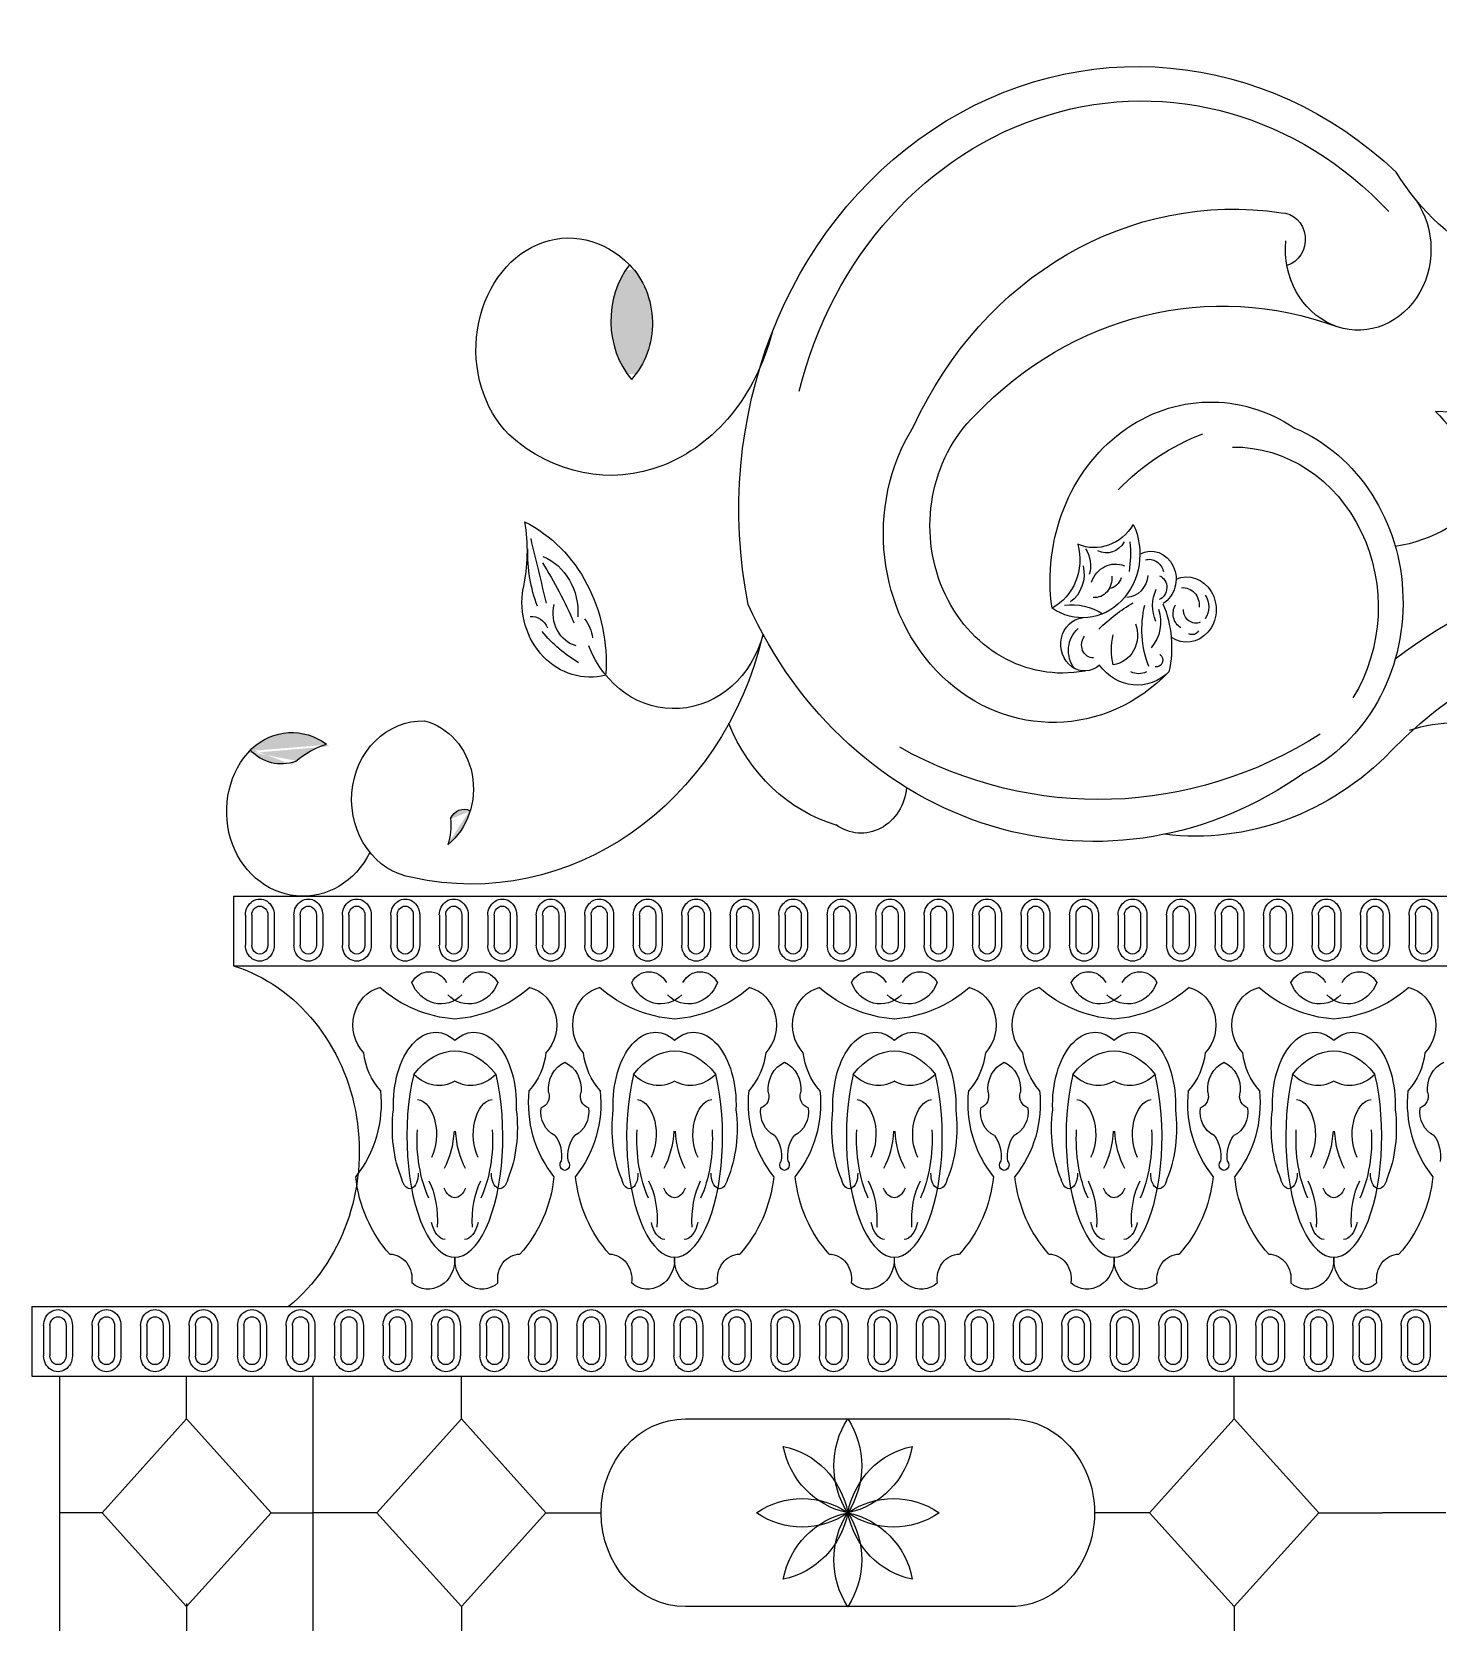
# Model space of a CAD drawing. Extents: x 12262 to 40734, y 30451 to 49613.
# Drawn here: x 30124 to 30696, y 33741 to 34388 of the extents above; entities that cross this region are included whole.
import ezdxf

# ---------------------------------------------------------------- set-up
doc = ezdxf.new("R2010")
doc.units = 0
doc.header["$LTSCALE"] = 0.85
doc.header["$MEASUREMENT"] = 0
doc.layers.get('0').update_dxf_attribs({"linetype": 'CONTINUOUS'})

# ---------------------------------------------------------------- blocks, each defined once
blk = doc.blocks.new('A$C0DFF4785')
h = blk.add_hatch(color=256)
edge = h.paths.add_edge_path()
edge.add_ellipse((215.38, 2431.29), major_axis=(0, 30.78), ratio=0.833706, start_angle=221.96392, end_angle=320.55361, ccw=False)
edge.add_ellipse((251.91, 2432.26), major_axis=(0, 33.3), ratio=0.833706, start_angle=46.77769, end_angle=135.73983, ccw=False)
h = blk.add_hatch(color=256)
edge = h.paths.add_edge_path()
edge.add_ellipse((98.89, 2232.56), major_axis=(0, 34.51), ratio=0.9, start_angle=402.14001, end_angle=403.65902, ccw=False)
edge.add_ellipse((94.33, 2236.5), major_axis=(0, 28.22), ratio=0.9, start_angle=326.1308, end_angle=399.8882, ccw=False)
edge.add_ellipse((117.58, 2222.19), major_axis=(0, 39.06), ratio=0.9, start_angle=14.9902, end_angle=38.11129)
edge.add_ellipse((90.13, 2272.39), major_axis=(0, 20.48), ratio=0.9, start_angle=136.52495, end_angle=198.17425, ccw=False)
h = blk.add_hatch(color=256)
edge = h.paths.add_edge_path()
edge.add_ellipse((142.78, 2241.82), major_axis=(0, 28.28), ratio=0.9, start_angle=216.28317, end_angle=251.6216, ccw=False)
edge.add_ellipse((136.85, 2227.07), major_axis=(0, 24.67), ratio=0.9, start_angle=250.96312, end_angle=276.22725)
edge.add_ellipse((164.42, 2226.64), major_axis=(0, 6.85), ratio=0.9, start_angle=336.00618, end_angle=423.07455, ccw=False)
for p, q in [((70.66, 2198.15), (1098.98, 2198.15)), ((70.66, 2198.15), (70.66, 2169.81)), ((75.46, 2190.41), (75.46, 2178.18)), ((78.06, 2190.41), (78.06, 2178.18)), ((84.6, 2190.41), (84.6, 2178.18)), ((87.2, 2190.41), (87.2, 2178.18)), ((95.19, 2190.41), (95.19, 2178.18)), ((97.78, 2190.41), (97.78, 2178.18)), ((104.33, 2190.41), (104.33, 2178.18)), ((106.92, 2190.41), (106.92, 2178.18)), ((114.91, 2190.41), (114.91, 2178.18)), ((117.51, 2190.41), (117.51, 2178.18)), ((124.05, 2190.41), (124.05, 2178.18)), ((126.65, 2190.41), (126.65, 2178.18)), ((134.64, 2190.41), (134.64, 2178.18)), ((137.23, 2190.41), (137.23, 2178.18)), ((143.78, 2190.41), (143.78, 2178.18)), ((146.37, 2190.41), (146.37, 2178.18)), ((154.37, 2190.41), (154.37, 2178.18)), ((156.96, 2190.41), (156.96, 2178.18)), ((163.51, 2190.41), (163.51, 2178.18)), ((166.1, 2190.41), (166.1, 2178.18)), ((174.09, 2190.41), (174.09, 2178.18)), ((176.69, 2190.41), (176.69, 2178.18)), ((183.23, 2190.41), (183.23, 2178.18)), ((185.83, 2190.41), (185.83, 2178.18)), ((193.82, 2190.41), (193.82, 2178.18)), ((196.41, 2190.41), (196.41, 2178.18)), ((202.96, 2190.41), (202.96, 2178.18)), ((205.55, 2190.41), (205.55, 2178.18)), ((213.54, 2190.41), (213.54, 2178.18)), ((216.14, 2190.41), (216.14, 2178.18)), ((222.68, 2190.41), (222.68, 2178.18)), ((225.28, 2190.41), (225.28, 2178.18)), ((233.27, 2190.41), (233.27, 2178.18)), ((235.86, 2190.41), (235.86, 2178.18)), ((242.41, 2190.41), (242.41, 2178.18)), ((245, 2190.41), (245, 2178.18)), ((252.99, 2190.41), (252.99, 2178.18)), ((255.59, 2190.41), (255.59, 2178.18)), ((262.13, 2190.41), (262.13, 2178.18)), ((264.73, 2190.41), (264.73, 2178.18)), ((272.72, 2190.41), (272.72, 2178.18)), ((275.31, 2190.41), (275.31, 2178.18)), ((281.86, 2190.41), (281.86, 2178.18)), ((284.45, 2190.41), (284.45, 2178.18)), ((292.44, 2190.41), (292.44, 2178.18)), ((295.04, 2190.41), (295.04, 2178.18)), ((301.58, 2190.41), (301.58, 2178.18)), ((304.18, 2190.41), (304.18, 2178.18)), ((312.17, 2190.41), (312.17, 2178.18)), ((314.77, 2190.41), (314.77, 2178.18)), ((321.31, 2190.41), (321.31, 2178.18)), ((323.9, 2190.41), (323.9, 2178.18)), ((331.9, 2190.41), (331.9, 2178.18)), ((334.49, 2190.41), (334.49, 2178.18)), ((341.04, 2190.41), (341.04, 2178.18)), ((343.63, 2190.41), (343.63, 2178.18)), ((351.62, 2190.41), (351.62, 2178.18)), ((354.22, 2190.41), (354.22, 2178.18)), ((360.76, 2190.41), (360.76, 2178.18)), ((363.36, 2190.41), (363.36, 2178.18)), ((371.35, 2190.41), (371.35, 2178.18)), ((373.94, 2190.41), (373.94, 2178.18)), ((380.49, 2190.41), (380.49, 2178.18)), ((383.08, 2190.41), (383.08, 2178.18)), ((391.07, 2190.41), (391.07, 2178.18)), ((393.67, 2190.41), (393.67, 2178.18)), ((400.21, 2190.41), (400.21, 2178.18)), ((402.81, 2190.41), (402.81, 2178.18)), ((410.8, 2190.41), (410.8, 2178.18)), ((413.39, 2190.41), (413.39, 2178.18)), ((419.94, 2190.41), (419.94, 2178.18)), ((422.53, 2190.41), (422.53, 2178.18)), ((430.52, 2190.41), (430.52, 2178.18)), ((433.12, 2190.41), (433.12, 2178.18)), ((439.66, 2190.41), (439.66, 2178.18)), ((442.26, 2190.41), (442.26, 2178.18)), ((450.25, 2190.41), (450.25, 2178.18)), ((452.84, 2190.41), (452.84, 2178.18)), ((459.39, 2190.41), (459.39, 2178.18)), ((461.98, 2190.41), (461.98, 2178.18)), ((469.98, 2190.41), (469.98, 2178.18)), ((472.57, 2190.41), (472.57, 2178.18)), ((479.12, 2190.41), (479.12, 2178.18)), ((481.71, 2190.41), (481.71, 2178.18)), ((489.7, 2190.41), (489.7, 2178.18)), ((492.3, 2190.41), (492.3, 2178.18)), ((498.84, 2190.41), (498.84, 2178.18)), ((501.44, 2190.41), (501.44, 2178.18)), ((509.43, 2190.41), (509.43, 2178.18)), ((512.02, 2190.41), (512.02, 2178.18)), ((518.57, 2190.41), (518.57, 2178.18)), ((521.16, 2190.41), (521.16, 2178.18)), ((529.15, 2190.41), (529.15, 2178.18)), ((531.75, 2190.41), (531.75, 2178.18)), ((538.29, 2190.41), (538.29, 2178.18)), ((540.89, 2190.41), (540.89, 2178.18)), ((548.88, 2190.41), (548.88, 2178.18)), ((551.47, 2190.41), (551.47, 2178.18)), ((558.02, 2190.41), (558.02, 2178.18)), ((560.61, 2190.41), (560.61, 2178.18)), ((70.66, 2169.81), (1098.98, 2169.81)), ((-11.44, 2031.09), (1098.98, 2031.09)), ((-11.44, 2031.09), (-11.44, 2002.75)), ((-6.63, 2023.35), (-6.63, 2011.11)), ((-4.04, 2023.35), (-4.04, 2011.11)), ((2.51, 2023.35), (2.51, 2011.11)), ((5.1, 2023.35), (5.1, 2011.11)), ((13.09, 2023.35), (13.09, 2011.11)), ((15.69, 2023.35), (15.69, 2011.11)), ((22.23, 2023.35), (22.23, 2011.11)), ((24.83, 2023.35), (24.83, 2011.11)), ((32.82, 2023.35), (32.82, 2011.11)), ((35.41, 2023.35), (35.41, 2011.11)), ((41.96, 2023.35), (41.96, 2011.11)), ((44.55, 2023.35), (44.55, 2011.11)), ((52.54, 2023.35), (52.54, 2011.11)), ((55.14, 2023.35), (55.14, 2011.11)), ((61.68, 2023.35), (61.68, 2011.11)), ((64.28, 2023.35), (64.28, 2011.11)), ((72.27, 2023.35), (72.27, 2011.11)), ((74.86, 2023.35), (74.86, 2011.11)), ((81.41, 2023.35), (81.41, 2011.11)), ((84, 2023.35), (84, 2011.11)), ((92, 2023.35), (92, 2011.11)), ((94.59, 2023.35), (94.59, 2011.11)), ((101.14, 2023.35), (101.14, 2011.11)), ((103.73, 2023.35), (103.73, 2011.11)), ((111.72, 2023.35), (111.72, 2011.11)), ((114.32, 2023.35), (114.32, 2011.11)), ((120.86, 2023.35), (120.86, 2011.11)), ((123.46, 2023.35), (123.46, 2011.11)), ((131.45, 2023.35), (131.45, 2011.11)), ((134.04, 2023.35), (134.04, 2011.11)), ((140.59, 2023.35), (140.59, 2011.11)), ((143.18, 2023.35), (143.18, 2011.11)), ((151.17, 2023.35), (151.17, 2011.11)), ((153.77, 2023.35), (153.77, 2011.11)), ((160.31, 2023.35), (160.31, 2011.11)), ((162.91, 2023.35), (162.91, 2011.11)), ((170.9, 2023.35), (170.9, 2011.11)), ((173.49, 2023.35), (173.49, 2011.11)), ((180.04, 2023.35), (180.04, 2011.11)), ((182.63, 2023.35), (182.63, 2011.11)), ((190.62, 2023.35), (190.62, 2011.11)), ((193.22, 2023.35), (193.22, 2011.11)), ((199.76, 2023.35), (199.76, 2011.11)), ((202.36, 2023.35), (202.36, 2011.11)), ((210.35, 2023.35), (210.35, 2011.11)), ((212.94, 2023.35), (212.94, 2011.11)), ((219.49, 2023.35), (219.49, 2011.11)), ((222.08, 2023.35), (222.08, 2011.11)), ((230.07, 2023.35), (230.07, 2011.11)), ((232.67, 2023.35), (232.67, 2011.11)), ((239.21, 2023.35), (239.21, 2011.11)), ((241.81, 2023.35), (241.81, 2011.11)), ((249.8, 2023.35), (249.8, 2011.11)), ((252.4, 2023.35), (252.4, 2011.11)), ((258.94, 2023.35), (258.94, 2011.11)), ((261.53, 2023.35), (261.53, 2011.11)), ((269.53, 2023.35), (269.53, 2011.11)), ((272.12, 2023.35), (272.12, 2011.11)), ((278.67, 2023.35), (278.67, 2011.11)), ((281.26, 2023.35), (281.26, 2011.11)), ((289.25, 2023.35), (289.25, 2011.11)), ((291.85, 2023.35), (291.85, 2011.11)), ((298.39, 2023.35), (298.39, 2011.11)), ((300.99, 2023.35), (300.99, 2011.11)), ((308.98, 2023.35), (308.98, 2011.11)), ((311.57, 2023.35), (311.57, 2011.11)), ((318.12, 2023.35), (318.12, 2011.11)), ((320.71, 2023.35), (320.71, 2011.11)), ((328.7, 2023.35), (328.7, 2011.11)), ((331.3, 2023.35), (331.3, 2011.11)), ((337.84, 2023.35), (337.84, 2011.11)), ((340.44, 2023.35), (340.44, 2011.11)), ((348.43, 2023.35), (348.43, 2011.11)), ((351.02, 2023.35), (351.02, 2011.11)), ((357.57, 2023.35), (357.57, 2011.11)), ((360.16, 2023.35), (360.16, 2011.11)), ((368.15, 2023.35), (368.15, 2011.11)), ((370.75, 2023.35), (370.75, 2011.11)), ((377.29, 2023.35), (377.29, 2011.11)), ((379.89, 2023.35), (379.89, 2011.11)), ((387.88, 2023.35), (387.88, 2011.11)), ((390.47, 2023.35), (390.47, 2011.11)), ((397.02, 2023.35), (397.02, 2011.11)), ((399.61, 2023.35), (399.61, 2011.11)), ((407.61, 2023.35), (407.61, 2011.11)), ((410.2, 2023.35), (410.2, 2011.11)), ((416.75, 2023.35), (416.75, 2011.11)), ((419.34, 2023.35), (419.34, 2011.11)), ((427.33, 2023.35), (427.33, 2011.11)), ((429.93, 2023.35), (429.93, 2011.11)), ((436.47, 2023.35), (436.47, 2011.11)), ((439.07, 2023.35), (439.07, 2011.11)), ((447.06, 2023.35), (447.06, 2011.11)), ((449.65, 2023.35), (449.65, 2011.11)), ((456.2, 2023.35), (456.2, 2011.11)), ((458.79, 2023.35), (458.79, 2011.11)), ((466.78, 2023.35), (466.78, 2011.11)), ((469.38, 2023.35), (469.38, 2011.11)), ((475.92, 2023.35), (475.92, 2011.11)), ((478.52, 2023.35), (478.52, 2011.11)), ((486.51, 2023.35), (486.51, 2011.11)), ((489.1, 2023.35), (489.1, 2011.11)), ((495.65, 2023.35), (495.65, 2011.11)), ((498.24, 2023.35), (498.24, 2011.11)), ((506.23, 2023.35), (506.23, 2011.11)), ((508.83, 2023.35), (508.83, 2011.11)), ((515.37, 2023.35), (515.37, 2011.11)), ((517.97, 2023.35), (517.97, 2011.11)), ((525.96, 2023.35), (525.96, 2011.11)), ((528.55, 2023.35), (528.55, 2011.11)), ((535.1, 2023.35), (535.1, 2011.11)), ((537.69, 2023.35), (537.69, 2011.11)), ((545.69, 2023.35), (545.69, 2011.11)), ((548.28, 2023.35), (548.28, 2011.11)), ((554.82, 2023.35), (554.82, 2011.11)), ((557.42, 2023.35), (557.42, 2011.11)), ((-11.44, 2002.75), (1098.98, 2002.75)), ((0, 0), (0, 2002.75)), ((51.55, 1985.4), (51.55, 2002.75)), ((103.09, 0), (103.09, 2002.75)), ((163.37, 1985.4), (163.37, 2002.75)), ((477.73, 1985.4), (477.73, 2002.75)), ((51.55, 1985.4), (17.15, 1947.19)), ((85.94, 1947.19), (51.55, 1985.4)), ((128.97, 1947.19), (163.37, 1985.4)), ((163.37, 1985.4), (197.76, 1947.19)), ((254.54, 1985.4), (320.55, 1985.4)), ((320.55, 1985.4), (386.55, 1985.4)), ((477.73, 1985.4), (443.34, 1947.19)), ((512.12, 1947.19), (477.73, 1985.4)), ((17.15, 1947.19), (0, 1947.19)), ((17.15, 1947.19), (51.55, 1908.98)), ((51.55, 1908.98), (85.94, 1947.19)), ((85.94, 1947.19), (103.09, 1947.19)), ((128.97, 1947.19), (103.09, 1947.19)), ((163.37, 1908.98), (128.97, 1947.19)), ((197.76, 1947.19), (163.37, 1908.98)), ((197.76, 1947.19), (220.15, 1947.19)), ((443.34, 1947.19), (420.95, 1947.19)), ((443.34, 1947.19), (477.73, 1908.98)), ((477.73, 1908.98), (512.12, 1947.19)), ((512.12, 1947.19), (538, 1947.19)), ((563.89, 1947.19), (538, 1947.19)), ((51.55, 1910.2), (51.55, 1894.08)), ((163.37, 1908.98), (163.37, 1888.2)), ((320.55, 1908.98), (254.54, 1908.98)), ((386.55, 1908.98), (320.55, 1908.98)), ((477.73, 1908.98), (477.73, 1888.2))]:
    blk.add_line(p, q)
at = {"extrusion": (0, 0, -1)}
for centre, major_axis, ratio, start_param, end_param in [((438.47, 2355.48), (0, 180.26), 0.9, 4.496253, 6.988633), ((440.26, 2360.93), (0, 160.78), 0.9, -1.302144, 0.767139), ((618.68, 2549.44), (0, 100.83), 0.9, 1.857176, 4.114873), ((477.33, 2315.42), (0, 162.26), 0.9, -1.098468, 0.134228), ((528.2, 2461.35), (0, 32.91), 0.9, 0.911133, 4.818062), ((496.87, 2465.36), (0, 10.86), 0.9, 0, 2.904242), ((207.08, 2420.61), (0, 45.36), 0.833706, 3.839113, 6.991385), ((575.54, 2672.04), (0, 277.24), 0.9, 2.432156, 3.205241), ((215.38, 2431.29), (0, 30.78), 0.833706, 0.688469, 2.409184), ((473.06, 2275.01), (0, 163.24), 0.9, -0.75617, 0.321269), ((224.04, 2451.86), (0, 82.5), 0.833706, 1.869981, 3.784735), ((468.28, 2326.52), (0, 72.69), 0.9, 4.558146, 6.830096), ((464.39, 2283.15), (0, 154.27), 0.9, 0.756312, 1.292735), ((404.13, 2345.59), (0, 76.78), 0.9, 2.392082, 5.317005), ((407.9, 2348.81), (0, 59.92), 0.9, 2.973191, 5.560907), ((478.04, 2317.55), (0, 76.01), 0.9, 0.362493, 2.719862), ((495.62, 2285.67), (0, 106.19), 0.9, -0.749042, -0.326093), ((477.71, 2315.72), (0, 65.17), 0.9, -0.010436, 2.172293), ((533.49, 2415.29), (0, 75.72), 0.9, 2.327785, 2.997168), ((680.87, 2068.46), (0, 273.07), 0.9, -0.594091, 0.647849), ((131.31, 2338.66), (0, 65.25), 0.9, 1.388108, 1.806838), ((165.6, 2293.25), (0, 62.92), 0.9, 0.427319, 1.653068), ((416.02, 2337.34), (0, 25.94), 0.9, 1.087917, 3.701026), ((420.86, 2361.07), (0, 21.12), 0.9, 2.157029, 3.504532), ((3220.76, 3231.96), (0, 3480.93), 0.9, 4.446508, 4.454329), ((238.65, 2337.26), (0, 53.63), 0.9, 4.307084, 4.753876), ((395.4, 2335.06), (0, 21.72), 0.9, 1.278049, 2.706864), ((409.41, 2332.62), (0, 11.05), 0.9, 0.899986, 1.906139), ((425.86, 2346.93), (0, 9.14), 0.9, 2.108776, 3.589326), ((401.17, 2337.28), (0, 38.2), 0.9, 1.440546, 1.755124), ((443.87, 2327.13), (0, 11.38), 0.9, -0.456085, 2.64062), ((66.88, 2233.33), (0, 175.43), 0.9, 0.960911, 1.122243), ((189.02, 2313.69), (0, 24.16), 0.9, 0.349092, 1.648559), ((404.45, 2329.26), (0, 13.6), 0.9, 1.326975, 2.568454), ((429.42, 2321.62), (0, 11.65), 0.9, -1.193527, 0.355518), ((443.22, 2328.63), (0, 6.56), 0.9, -0.267088, 1.317703), ((420.87, 2327.53), (0, 7.94), 0.9, 1.468766, 3.206453), ((426.17, 2329.78), (0, 6.55), 0.9, 1.894611, 3.017838), ((433.54, 2329.81), (0, 10.22), 0.9, 1.683747, 3.081441), ((445.71, 2323.68), (0, 5.15), 0.9, 0.358656, 2.81633), ((458.45, 2314.76), (0, 13.28), 0.9, -0.371807, 3.699558), ((456.96, 2316.39), (0, 7.29), 0.9, -0.091064, 1.661237), ((658.19, 2118.29), (0, 189.93), 0.9, -0.750521, 0.660003), ((215.59, 2317.93), (0, 30.69), 0.9, 2.906368, 4.891533), ((411.67, 2288.25), (0, 28.48), 0.9, -0.113863, 0.512523), ((473.24, 2242.41), (0, 85.44), 0.9, -0.716601, -0.497197), ((457.78, 2316.29), (0, 14.68), 0.9, 4.262407, 5.187108), ((414.37, 2299.43), (0, 42.14), 0.9, 1.137013, 1.811498), ((460.18, 2315.81), (0, 8.01), 0.9, 0.933038, 2.208555), ((191.82, 2304.07), (0, 7.93), 0.9, -0.065276, 1.145612), ((212.98, 2313.24), (0, 13.67), 0.9, 3.379775, 4.975675), ((203.02, 2300.81), (0, 15.42), 0.9, 0.853608, 1.414275), ((420.8, 2395.42), (0, 175.06), 0.9, 2.569887, 4.246783), ((416.94, 2300.6), (0, 10.85), 0.9, 2.473925, 6.18909), ((474.92, 2306.69), (0, 38.55), 0.9, 4.311393, 4.970659), ((434.61, 2309.56), (0, 14.67), 0.9, 1.197089, 2.351389), ((458.76, 2313.1), (0, 6.5), 0.9, 3.618371, 5.299883), ((462.13, 2314.8), (0, 5.59), 0.9, 2.773902, 4.704271), ((167.46, 2339.29), (0, 136.23), 0.9, 1.827562, 3.338531), ((239.61, 2351.4), (0, 66.42), 0.9, 3.640469, 3.955525), ((249.87, 2316.23), (0, 41.82), 0.9, 1.850086, 4.314087), ((420.46, 2298.1), (0, 11.24), 0.9, 4.00212, 5.626635), ((448.55, 2298.35), (0, 23.03), 0.9, 4.446028, 4.97875), ((427.52, 2304.33), (0, 12.1), 0.9, 1.179665, 3.046173), ((460.66, 2307.96), (0, 3.43), 0.9, 2.16962, 3.606552), ((420.43, 2300.34), (0, 5.3), 0.9, 3.115618, 5.455447), ((438.27, 2305.94), (0, 21.92), 0.9, 2.426357, 4.027729), ((446.18, 2294.15), (0, 2.75), 0.9, 0.554509, 3.381667), ((438.89, 2297.55), (0, 8.92), 0.9, 2.730985, 3.5522), ((566.71, 2203.19), (0, 65.41), 0.9, -0.304038, 0.968287), ((94.33, 2236.5), (0, 28.22), 0.9, -0.696181, 0.591129), ((147.5, 2237.4), (0, 32.02), 0.9, 3.281916, 6.313738), ((142.78, 2241.82), (0, 28.28), 0.9, 0.222064, 2.508332), ((332.79, 2298.43), (0, 73.8), 0.9, 3.399591, 4.292715), ((117.58, 2222.19), (0, 39.06), 0.9, -0.665167, -0.261628), ((422.7, 2438.8), (0, 201.36), 0.9, 2.621466, 3.605231), ((98.89, 2232.56), (0, 34.51), 0.9, 2.072995, 5.547703), ((90.13, 2272.39), (0, 20.48), 0.9, 2.824392, 3.900375), ((461.96, 2352.89), (0, 130.35), 0.9, 2.395245, 3.24816), ((325.96, 2244.4), (0, 20.65), 0.9, 1.673396, 3.717393), ((164.42, 2226.64), (0, 6.85), 0.9, -1.100859, 0.418771), ((136.85, 2227.07), (0, 24.67), 0.9, 1.46211, 1.903052), ((81.33, 2190.41), (0, 6.52), 0.9, 4.712389, 7.853982), ((81.33, 2190.41), (0, 3.64), 0.9, -1.570796, 1.570796), ((101.06, 2190.41), (0, 6.52), 0.9, 4.712389, 7.853982), ((101.06, 2190.41), (0, 3.64), 0.9, -1.570796, 1.570796), ((120.78, 2190.41), (0, 6.52), 0.9, 4.712389, 7.853982), ((120.78, 2190.41), (0, 3.64), 0.9, -1.570796, 1.570796), ((140.51, 2190.41), (0, 6.52), 0.9, 4.712389, 7.853982), ((140.51, 2190.41), (0, 3.64), 0.9, -1.570796, 1.570796), ((160.23, 2190.41), (0, 6.52), 0.9, 4.712389, 7.853982), ((160.23, 2190.41), (0, 3.64), 0.9, -1.570796, 1.570796), ((179.96, 2190.41), (0, 6.52), 0.9, 4.712389, 7.853982), ((179.96, 2190.41), (0, 3.64), 0.9, -1.570796, 1.570796), ((199.68, 2190.41), (0, 6.52), 0.9, 4.712389, 7.853982), ((199.68, 2190.41), (0, 3.64), 0.9, -1.570796, 1.570796), ((219.41, 2190.41), (0, 6.52), 0.9, 4.712389, 7.853982), ((219.41, 2190.41), (0, 3.64), 0.9, -1.570796, 1.570796), ((239.14, 2190.41), (0, 6.52), 0.9, 4.712389, 7.853982), ((239.14, 2190.41), (0, 3.64), 0.9, -1.570796, 1.570796), ((258.86, 2190.41), (0, 6.52), 0.9, 4.712389, 7.853982), ((258.86, 2190.41), (0, 3.64), 0.9, -1.570796, 1.570796), ((278.59, 2190.41), (0, 6.52), 0.9, 4.712389, 7.853982), ((278.59, 2190.41), (0, 3.64), 0.9, -1.570796, 1.570796), ((298.31, 2190.41), (0, 6.52), 0.9, 4.712389, 7.853982), ((298.31, 2190.41), (0, 3.64), 0.9, -1.570796, 1.570796), ((318.04, 2190.41), (0, 6.52), 0.9, 4.712389, 7.853982), ((318.04, 2190.41), (0, 3.64), 0.9, -1.570796, 1.570796), ((337.76, 2190.41), (0, 6.52), 0.9, 4.712389, 7.853982), ((337.76, 2190.41), (0, 3.64), 0.9, -1.570796, 1.570796), ((357.49, 2190.41), (0, 6.52), 0.9, 4.712389, 7.853982), ((357.49, 2190.41), (0, 3.64), 0.9, -1.570796, 1.570796), ((377.21, 2190.41), (0, 6.52), 0.9, 4.712389, 7.853982), ((377.21, 2190.41), (0, 3.64), 0.9, -1.570796, 1.570796), ((396.94, 2190.41), (0, 6.52), 0.9, 4.712389, 7.853982), ((396.94, 2190.41), (0, 3.64), 0.9, -1.570796, 1.570796), ((416.67, 2190.41), (0, 6.52), 0.9, 4.712389, 7.853982), ((416.67, 2190.41), (0, 3.64), 0.9, -1.570796, 1.570796), ((436.39, 2190.41), (0, 6.52), 0.9, 4.712389, 7.853982), ((436.39, 2190.41), (0, 3.64), 0.9, -1.570796, 1.570796), ((456.12, 2190.41), (0, 6.52), 0.9, 4.712389, 7.853982), ((456.12, 2190.41), (0, 3.64), 0.9, -1.570796, 1.570796), ((475.84, 2190.41), (0, 6.52), 0.9, 4.712389, 7.853982), ((475.84, 2190.41), (0, 3.64), 0.9, -1.570796, 1.570796), ((495.57, 2190.41), (0, 6.52), 0.9, 4.712389, 7.853982), ((495.57, 2190.41), (0, 3.64), 0.9, -1.570796, 1.570796), ((515.29, 2190.41), (0, 6.52), 0.9, 4.712389, 7.853982), ((515.29, 2190.41), (0, 3.64), 0.9, -1.570796, 1.570796), ((535.02, 2190.41), (0, 6.52), 0.9, 4.712389, 7.853982), ((535.02, 2190.41), (0, 3.64), 0.9, -1.570796, 1.570796), ((554.75, 2190.41), (0, 6.52), 0.9, 4.712389, 7.853982), ((554.75, 2190.41), (0, 3.64), 0.9, -1.570796, 1.570796), ((81.33, 2178.18), (0, 6.52), 0.9, 1.570796, 4.712389), ((81.33, 2178.18), (0, 3.64), 0.9, 1.570796, 4.712389), ((101.06, 2178.18), (0, 6.52), 0.9, 1.570796, 4.712389), ((101.06, 2178.18), (0, 3.64), 0.9, 1.570796, 4.712389), ((120.78, 2178.18), (0, 6.52), 0.9, 1.570796, 4.712389), ((120.78, 2178.18), (0, 3.64), 0.9, 1.570796, 4.712389), ((140.51, 2178.18), (0, 6.52), 0.9, 1.570796, 4.712389), ((140.51, 2178.18), (0, 3.64), 0.9, 1.570796, 4.712389), ((160.23, 2178.18), (0, 6.52), 0.9, 1.570796, 4.712389), ((160.23, 2178.18), (0, 3.64), 0.9, 1.570796, 4.712389), ((179.96, 2178.18), (0, 6.52), 0.9, 1.570796, 4.712389), ((179.96, 2178.18), (0, 3.64), 0.9, 1.570796, 4.712389), ((199.68, 2178.18), (0, 6.52), 0.9, 1.570796, 4.712389), ((199.68, 2178.18), (0, 3.64), 0.9, 1.570796, 4.712389), ((219.41, 2178.18), (0, 6.52), 0.9, 1.570796, 4.712389), ((219.41, 2178.18), (0, 3.64), 0.9, 1.570796, 4.712389), ((239.14, 2178.18), (0, 6.52), 0.9, 1.570796, 4.712389), ((239.14, 2178.18), (0, 3.64), 0.9, 1.570796, 4.712389), ((258.86, 2178.18), (0, 6.52), 0.9, 1.570796, 4.712389), ((258.86, 2178.18), (0, 3.64), 0.9, 1.570796, 4.712389), ((278.59, 2178.18), (0, 6.52), 0.9, 1.570796, 4.712389), ((278.59, 2178.18), (0, 3.64), 0.9, 1.570796, 4.712389), ((298.31, 2178.18), (0, 6.52), 0.9, 1.570796, 4.712389), ((298.31, 2178.18), (0, 3.64), 0.9, 1.570796, 4.712389), ((318.04, 2178.18), (0, 6.52), 0.9, 1.570796, 4.712389), ((318.04, 2178.18), (0, 3.64), 0.9, 1.570796, 4.712389), ((337.76, 2178.18), (0, 6.52), 0.9, 1.570796, 4.712389), ((337.76, 2178.18), (0, 3.64), 0.9, 1.570796, 4.712389), ((357.49, 2178.18), (0, 6.52), 0.9, 1.570796, 4.712389), ((357.49, 2178.18), (0, 3.64), 0.9, 1.570796, 4.712389), ((377.21, 2178.18), (0, 6.52), 0.9, 1.570796, 4.712389), ((377.21, 2178.18), (0, 3.64), 0.9, 1.570796, 4.712389), ((396.94, 2178.18), (0, 6.52), 0.9, 1.570796, 4.712389), ((396.94, 2178.18), (0, 3.64), 0.9, 1.570796, 4.712389), ((416.67, 2178.18), (0, 6.52), 0.9, 1.570796, 4.712389), ((416.67, 2178.18), (0, 3.64), 0.9, 1.570796, 4.712389), ((436.39, 2178.18), (0, 6.52), 0.9, 1.570796, 4.712389), ((436.39, 2178.18), (0, 3.64), 0.9, 1.570796, 4.712389), ((456.12, 2178.18), (0, 6.52), 0.9, 1.570796, 4.712389), ((456.12, 2178.18), (0, 3.64), 0.9, 1.570796, 4.712389), ((475.84, 2178.18), (0, 6.52), 0.9, 1.570796, 4.712389), ((475.84, 2178.18), (0, 3.64), 0.9, 1.570796, 4.712389), ((495.57, 2178.18), (0, 6.52), 0.9, 1.570796, 4.712389), ((495.57, 2178.18), (0, 3.64), 0.9, 1.570796, 4.712389), ((515.29, 2178.18), (0, 6.52), 0.9, 1.570796, 4.712389), ((515.29, 2178.18), (0, 3.64), 0.9, 1.570796, 4.712389), ((535.02, 2178.18), (0, 6.52), 0.9, 1.570796, 4.712389), ((535.02, 2178.18), (0, 3.64), 0.9, 1.570796, 4.712389), ((554.75, 2178.18), (0, 6.52), 0.9, 1.570796, 4.712389), ((554.75, 2178.18), (0, 3.64), 0.9, 1.570796, 4.712389), ((51.13, 2094.35), (0, 78.52), 0.9, 0.279975, 2.507602), ((150.27, 2158.15), (0, 9.23), 0.9, -1.014019, 1.014019), ((155.02, 2168.45), (0, 14.19), 0.9, 2.408506, 4.320228), ((166.34, 2168.45), (0, 14.19), 0.9, 1.962957, 3.874679), ((171.09, 2158.15), (0, 9.23), 0.9, -1.014019, 1.014019), ((239.67, 2158.15), (0, 9.23), 0.9, -1.014019, 1.014019), ((244.42, 2168.45), (0, 14.19), 0.9, 2.408506, 4.320228), ((255.74, 2168.45), (0, 14.19), 0.9, 1.962957, 3.874679), ((260.49, 2158.15), (0, 9.23), 0.9, -1.014019, 1.014019), ((329.07, 2158.15), (0, 9.23), 0.9, -1.014019, 1.014019), ((333.82, 2168.45), (0, 14.19), 0.9, 2.408506, 4.320228), ((345.14, 2168.45), (0, 14.19), 0.9, 1.962957, 3.874679), ((349.89, 2158.15), (0, 9.23), 0.9, -1.014019, 1.014019), ((418.47, 2158.15), (0, 9.23), 0.9, -1.014019, 1.014019), ((423.22, 2168.45), (0, 14.19), 0.9, 2.408506, 4.320228), ((434.54, 2168.45), (0, 14.19), 0.9, 1.962957, 3.874679), ((439.29, 2158.15), (0, 9.23), 0.9, -1.014019, 1.014019), ((507.87, 2158.15), (0, 9.23), 0.9, -1.014019, 1.014019), ((512.62, 2168.45), (0, 14.19), 0.9, 2.408506, 4.320228), ((523.94, 2168.45), (0, 14.19), 0.9, 1.962957, 3.874679), ((528.69, 2158.15), (0, 9.23), 0.9, -1.014019, 1.014019), ((133.27, 2145.72), (0, 15.6), 0.9, 3.900915, 6.056676), ((164.46, 2210.59), (0, 62.64), 0.9, 3.20865, 3.796655), ((156.9, 2210.59), (0, 62.64), 0.9, 2.48653, 3.074536), ((188.09, 2145.72), (0, 15.6), 0.9, 0.226509, 2.38227), ((222.67, 2145.72), (0, 15.6), 0.9, 3.900915, 6.056676), ((253.86, 2210.59), (0, 62.64), 0.9, 3.20865, 3.796655), ((246.3, 2210.59), (0, 62.64), 0.9, 2.48653, 3.074536), ((277.49, 2145.72), (0, 15.6), 0.9, 0.226509, 2.38227), ((312.07, 2145.72), (0, 15.6), 0.9, 3.900915, 6.056676), ((343.26, 2210.59), (0, 62.64), 0.9, 3.20865, 3.796655), ((335.7, 2210.59), (0, 62.64), 0.9, 2.48653, 3.074536), ((366.89, 2145.72), (0, 15.6), 0.9, 0.226509, 2.38227), ((401.47, 2145.72), (0, 15.6), 0.9, 3.900915, 6.056676), ((432.66, 2210.59), (0, 62.64), 0.9, 3.20865, 3.796655), ((425.1, 2210.59), (0, 62.64), 0.9, 2.48653, 3.074536), ((456.29, 2145.72), (0, 15.6), 0.9, 0.226509, 2.38227), ((490.87, 2145.72), (0, 15.6), 0.9, 3.900915, 6.056676), ((522.06, 2210.59), (0, 62.64), 0.9, 3.20865, 3.796655), ((514.5, 2210.59), (0, 62.64), 0.9, 2.48653, 3.074536), ((545.69, 2145.72), (0, 15.6), 0.9, 0.226509, 2.38227), ((152.86, 2113.14), (0, 29.59), 0.580829, 4.646244, 6.755447), ((168.5, 2113.14), (0, 29.59), 0.580829, -0.472261, 1.636941), ((242.26, 2113.14), (0, 29.59), 0.580829, 4.646244, 6.755447), ((257.9, 2113.14), (0, 29.59), 0.580829, -0.472261, 1.636941), ((331.66, 2113.14), (0, 29.59), 0.580829, 4.646244, 6.755447), ((347.3, 2113.14), (0, 29.59), 0.580829, -0.472261, 1.636941), ((421.06, 2113.14), (0, 29.59), 0.580829, 4.646244, 6.755447), ((436.7, 2113.14), (0, 29.59), 0.580829, -0.472261, 1.636941), ((510.46, 2113.14), (0, 29.59), 0.580829, 4.646244, 6.755447), ((526.1, 2113.14), (0, 29.59), 0.580829, -0.472261, 1.636941), ((160.68, 2087.01), (0, 48.15), 0.580829, -0.641892, 0.641892), ((250.08, 2087.01), (0, 48.15), 0.580829, -0.641892, 0.641892), ((339.48, 2087.01), (0, 48.15), 0.580829, -0.641892, 0.641892), ((428.88, 2087.01), (0, 48.15), 0.580829, -0.641892, 0.641892), ((518.28, 2087.01), (0, 48.15), 0.580829, -0.641892, 0.641892), ((147.01, 2137.63), (0, 26.2), 0.9, 3.923674, 4.589058), ((174.35, 2137.63), (0, 26.2), 0.9, 1.694127, 2.359511), ((209.43, 2119.55), (0, 11.87), 0.9, 4.606317, 5.897089), ((201.38, 2119.55), (0, 11.87), 0.9, 0.386097, 1.676868), ((236.41, 2137.63), (0, 26.2), 0.9, 3.923674, 4.589058), ((263.75, 2137.63), (0, 26.2), 0.9, 1.694127, 2.359511), ((298.83, 2119.55), (0, 11.87), 0.9, 4.606317, 5.897089), ((290.78, 2119.55), (0, 11.87), 0.9, 0.386097, 1.676868), ((325.81, 2137.63), (0, 26.2), 0.9, 3.923674, 4.589058), ((353.15, 2137.63), (0, 26.2), 0.9, 1.694127, 2.359511), ((388.23, 2119.55), (0, 11.87), 0.9, 4.606317, 5.897089), ((380.18, 2119.55), (0, 11.87), 0.9, 0.386097, 1.676868), ((415.21, 2137.63), (0, 26.2), 0.9, 3.923674, 4.589058), ((442.56, 2137.63), (0, 26.2), 0.9, 1.694127, 2.359511), ((477.63, 2119.55), (0, 11.87), 0.9, 4.606317, 5.897089), ((469.58, 2119.55), (0, 11.87), 0.9, 0.386097, 1.676868), ((504.61, 2137.63), (0, 26.2), 0.9, 3.923674, 4.589058), ((531.96, 2137.63), (0, 26.2), 0.9, 1.694127, 2.359511), ((567.03, 2119.55), (0, 11.87), 0.9, 4.606317, 5.897089), ((154.18, 2157.71), (0, 36.65), 0.580829, 2.831102, 3.643315), ((167.18, 2157.71), (0, 36.65), 0.580829, 2.63987, 3.452083), ((243.58, 2157.71), (0, 36.65), 0.580829, 2.831102, 3.643315), ((256.58, 2157.71), (0, 36.65), 0.580829, 2.63987, 3.452083), ((332.98, 2157.71), (0, 36.65), 0.580829, 2.831102, 3.643315), ((345.98, 2157.71), (0, 36.65), 0.580829, 2.63987, 3.452083), ((422.38, 2157.71), (0, 36.65), 0.580829, 2.831102, 3.643315), ((435.39, 2157.71), (0, 36.65), 0.580829, 2.63987, 3.452083), ((511.78, 2157.71), (0, 36.65), 0.580829, 2.831102, 3.643315), ((524.79, 2157.71), (0, 36.65), 0.580829, 2.63987, 3.452083), ((91, 2113.75), (0, 44.08), 0.9, 1.450556, 2.308926), ((230.36, 2113.75), (0, 44.08), 0.9, 3.974259, 4.83263), ((194.69, 2116.68), (0, 4.85), 0.9, 1.232392, 2.880187), ((180.4, 2113.75), (0, 44.08), 0.9, 1.450556, 2.308926), ((216.13, 2116.68), (0, 4.85), 0.9, 3.402999, 5.050793), ((319.76, 2113.75), (0, 44.08), 0.9, 3.974259, 4.83263), ((284.09, 2116.68), (0, 4.85), 0.9, 1.232392, 2.880187), ((269.8, 2113.75), (0, 44.08), 0.9, 1.450556, 2.308926), ((305.53, 2116.68), (0, 4.85), 0.9, 3.402999, 5.050793), ((409.16, 2113.75), (0, 44.08), 0.9, 3.974259, 4.83263), ((373.49, 2116.68), (0, 4.85), 0.9, 1.232392, 2.880187), ((359.2, 2113.75), (0, 44.08), 0.9, 1.450556, 2.308926), ((394.93, 2116.68), (0, 4.85), 0.9, 3.402999, 5.050793), ((498.56, 2113.75), (0, 44.08), 0.9, 3.974259, 4.83263), ((462.89, 2116.68), (0, 4.85), 0.9, 1.232392, 2.880187), ((448.6, 2113.75), (0, 44.08), 0.9, 1.450556, 2.308926), ((484.33, 2116.68), (0, 4.85), 0.9, 3.402999, 5.050793), ((587.96, 2113.75), (0, 44.08), 0.9, 3.974259, 4.83263), ((552.29, 2116.68), (0, 4.85), 0.9, 1.232392, 2.880187), ((155.91, 2103.77), (0, 35.57), 0.580829, 4.087796, 4.922564), ((144.96, 2101.19), (0, 14.19), 0.580829, 0.069598, 2.294907), ((176.4, 2101.19), (0, 14.19), 0.580829, 3.988278, 6.213587), ((165.45, 2103.77), (0, 35.57), 0.580829, 1.360621, 2.195389), ((205.03, 2110.31), (0, 10.37), 0.9, 3.542326, 4.874697), ((205.79, 2110.31), (0, 10.37), 0.9, 1.408488, 2.74086), ((245.31, 2103.77), (0, 35.57), 0.580829, 4.087796, 4.922564), ((234.36, 2101.19), (0, 14.19), 0.580829, 0.069598, 2.294907), ((265.8, 2101.19), (0, 14.19), 0.580829, 3.988278, 6.213587), ((254.85, 2103.77), (0, 35.57), 0.580829, 1.360621, 2.195389), ((294.43, 2110.31), (0, 10.37), 0.9, 3.542326, 4.874697), ((295.19, 2110.31), (0, 10.37), 0.9, 1.408488, 2.74086), ((334.71, 2103.77), (0, 35.57), 0.580829, 4.087796, 4.922564), ((323.76, 2101.19), (0, 14.19), 0.580829, 0.069598, 2.294907), ((355.2, 2101.19), (0, 14.19), 0.580829, 3.988278, 6.213587), ((344.25, 2103.77), (0, 35.57), 0.580829, 1.360621, 2.195389), ((383.83, 2110.31), (0, 10.37), 0.9, 3.542326, 4.874697), ((384.59, 2110.31), (0, 10.37), 0.9, 1.408488, 2.74086), ((424.11, 2103.77), (0, 35.57), 0.580829, 4.087796, 4.922564), ((413.16, 2101.19), (0, 14.19), 0.580829, 0.069598, 2.294907), ((444.6, 2101.19), (0, 14.19), 0.580829, 3.988278, 6.213587), ((433.65, 2103.77), (0, 35.57), 0.580829, 1.360621, 2.195389), ((473.23, 2110.31), (0, 10.37), 0.9, 3.542326, 4.874697), ((473.99, 2110.31), (0, 10.37), 0.9, 1.408488, 2.74086), ((513.51, 2103.77), (0, 35.57), 0.580829, 4.087796, 4.922564), ((502.56, 2101.19), (0, 14.19), 0.580829, 0.069598, 2.294907), ((534, 2101.19), (0, 14.19), 0.580829, 3.988278, 6.213587), ((523.05, 2103.77), (0, 35.57), 0.580829, 1.360621, 2.195389), ((562.63, 2110.31), (0, 10.37), 0.9, 3.542326, 4.874697), ((167.84, 2099.09), (0, 38.78), 0.580829, 4.048401, 4.814358), ((145.6, 2104.99), (0, 25.54), 0.580829, 1.668269, 2.334157), ((175.76, 2104.99), (0, 25.54), 0.580829, 3.949028, 4.614916), ((153.52, 2099.09), (0, 38.78), 0.580829, 1.468828, 2.234784), ((192.33, 2092.35), (0, 13.12), 0.9, 0.874178, 1.741863), ((218.49, 2092.35), (0, 13.12), 0.9, 4.541323, 5.409007), ((257.24, 2099.09), (0, 38.78), 0.580829, 4.048401, 4.814358), ((235, 2104.99), (0, 25.54), 0.580829, 1.668269, 2.334157), ((265.16, 2104.99), (0, 25.54), 0.580829, 3.949028, 4.614916), ((242.92, 2099.09), (0, 38.78), 0.580829, 1.468828, 2.234784), ((281.73, 2092.35), (0, 13.12), 0.9, 0.874178, 1.741863), ((307.89, 2092.35), (0, 13.12), 0.9, 4.541323, 5.409007), ((346.64, 2099.09), (0, 38.78), 0.580829, 4.048401, 4.814358), ((324.4, 2104.99), (0, 25.54), 0.580829, 1.668269, 2.334157), ((354.56, 2104.99), (0, 25.54), 0.580829, 3.949028, 4.614916), ((332.32, 2099.09), (0, 38.78), 0.580829, 1.468828, 2.234784), ((371.13, 2092.35), (0, 13.12), 0.9, 0.874178, 1.741863), ((397.29, 2092.35), (0, 13.12), 0.9, 4.541323, 5.409007), ((436.04, 2099.09), (0, 38.78), 0.580829, 4.048401, 4.814358), ((413.8, 2104.99), (0, 25.54), 0.580829, 1.668269, 2.334157), ((443.96, 2104.99), (0, 25.54), 0.580829, 3.949028, 4.614916), ((421.72, 2099.09), (0, 38.78), 0.580829, 1.468828, 2.234784), ((460.53, 2092.35), (0, 13.12), 0.9, 0.874178, 1.741863), ((486.69, 2092.35), (0, 13.12), 0.9, 4.541323, 5.409007), ((525.44, 2099.09), (0, 38.78), 0.580829, 4.048401, 4.814358), ((503.2, 2104.99), (0, 25.54), 0.580829, 1.668269, 2.334157), ((533.36, 2104.99), (0, 25.54), 0.580829, 3.949028, 4.614916), ((511.12, 2099.09), (0, 38.78), 0.580829, 1.468828, 2.234784), ((549.93, 2092.35), (0, 13.12), 0.9, 0.874178, 1.741863), ((167.84, 2090.18), (0, 53.12), 0.9, 3.922544, 4.597447), ((142.37, 2084.94), (0, 5.87), 0.580829, 1.503228, 4.369417), ((178.99, 2084.94), (0, 5.87), 0.580829, 1.913768, 4.779957), ((153.52, 2090.18), (0, 53.12), 0.9, 1.685738, 2.360641), ((205.41, 2088.68), (0, 2.15), 0.9, 0.84042, 5.442765), ((257.24, 2090.18), (0, 53.12), 0.9, 3.922544, 4.597447), ((231.77, 2084.94), (0, 5.87), 0.580829, 1.503228, 4.369417), ((268.39, 2084.94), (0, 5.87), 0.580829, 1.913768, 4.779957), ((242.92, 2090.18), (0, 53.12), 0.9, 1.685738, 2.360641), ((294.81, 2088.68), (0, 2.15), 0.9, 0.84042, 5.442765), ((346.64, 2090.18), (0, 53.12), 0.9, 3.922544, 4.597447), ((321.17, 2084.94), (0, 5.87), 0.580829, 1.503228, 4.369417), ((357.79, 2084.94), (0, 5.87), 0.580829, 1.913768, 4.779957), ((332.32, 2090.18), (0, 53.12), 0.9, 1.685738, 2.360641), ((384.21, 2088.68), (0, 2.15), 0.9, 0.84042, 5.442765), ((436.04, 2090.18), (0, 53.12), 0.9, 3.922544, 4.597447), ((410.57, 2084.94), (0, 5.87), 0.580829, 1.503228, 4.369417), ((447.19, 2084.94), (0, 5.87), 0.580829, 1.913768, 4.779957), ((421.72, 2090.18), (0, 53.12), 0.9, 1.685738, 2.360641), ((473.61, 2088.68), (0, 2.15), 0.9, 0.84042, 5.442765), ((525.44, 2090.18), (0, 53.12), 0.9, 3.922544, 4.597447), ((499.97, 2084.94), (0, 5.87), 0.580829, 1.503228, 4.369417), ((536.59, 2084.94), (0, 5.87), 0.580829, 1.913768, 4.779957), ((511.12, 2090.18), (0, 53.12), 0.9, 1.685738, 2.360641), ((139.25, 2066.13), (0, 24.72), 0.580829, 0.856354, 1.681252), ((160.68, 2084.5), (0, 9.13), 0.580829, 2.177022, 4.106163), ((182.11, 2066.13), (0, 24.72), 0.580829, 4.601933, 5.426831), ((228.65, 2066.13), (0, 24.72), 0.580829, 0.856354, 1.681252), ((250.08, 2084.5), (0, 9.13), 0.580829, 2.177022, 4.106163), ((271.51, 2066.13), (0, 24.72), 0.580829, 4.601933, 5.426831), ((318.05, 2066.13), (0, 24.72), 0.580829, 0.856354, 1.681252), ((339.48, 2084.5), (0, 9.13), 0.580829, 2.177022, 4.106163), ((360.91, 2066.13), (0, 24.72), 0.580829, 4.601933, 5.426831), ((407.45, 2066.13), (0, 24.72), 0.580829, 0.856354, 1.681252), ((428.88, 2084.5), (0, 9.13), 0.580829, 2.177022, 4.106163), ((450.31, 2066.13), (0, 24.72), 0.580829, 4.601933, 5.426831), ((496.85, 2066.13), (0, 24.72), 0.580829, 0.856354, 1.681252), ((518.28, 2084.5), (0, 9.13), 0.580829, 2.177022, 4.106163), ((539.71, 2066.13), (0, 24.72), 0.580829, 4.601933, 5.426831), ((156.99, 2068.91), (0, 10.52), 0.580829, 3.182726, 4.368603), ((164.37, 2068.91), (0, 10.52), 0.580829, 1.914583, 3.100459), ((246.39, 2068.91), (0, 10.52), 0.580829, 3.182726, 4.368603), ((253.77, 2068.91), (0, 10.52), 0.580829, 1.914583, 3.100459), ((335.79, 2068.91), (0, 10.52), 0.580829, 3.182726, 4.368603), ((343.17, 2068.91), (0, 10.52), 0.580829, 1.914583, 3.100459), ((425.19, 2068.91), (0, 10.52), 0.580829, 3.182726, 4.368603), ((432.57, 2068.91), (0, 10.52), 0.580829, 1.914583, 3.100459), ((514.59, 2068.91), (0, 10.52), 0.580829, 3.182726, 4.368603), ((521.97, 2068.91), (0, 10.52), 0.580829, 1.914583, 3.100459), ((134.14, 2042.32), (0, 10.13), 0.9, 0.004564, 1.731914), ((187.22, 2042.32), (0, 10.13), 0.9, 4.551271, 6.278622), ((223.54, 2042.32), (0, 10.13), 0.9, 0.004564, 1.731914), ((276.62, 2042.32), (0, 10.13), 0.9, 4.551271, 6.278622), ((312.94, 2042.32), (0, 10.13), 0.9, 0.004564, 1.731914), ((366.02, 2042.32), (0, 10.13), 0.9, 4.551271, 6.278622), ((402.34, 2042.32), (0, 10.13), 0.9, 0.004564, 1.731914), ((455.42, 2042.32), (0, 10.13), 0.9, 4.551271, 6.278622), ((491.74, 2042.32), (0, 10.13), 0.9, 0.004564, 1.731914), ((544.82, 2042.32), (0, 10.13), 0.9, 4.551271, 6.278622), ((149.77, 2050.36), (0, 12.15), 0.9, 1.50075, 3.793026), ((171.59, 2050.36), (0, 12.15), 0.9, 2.490159, 4.782436), ((239.17, 2050.36), (0, 12.15), 0.9, 1.50075, 3.793026), ((260.99, 2050.36), (0, 12.15), 0.9, 2.490159, 4.782436), ((328.57, 2050.36), (0, 12.15), 0.9, 1.50075, 3.793026), ((350.39, 2050.36), (0, 12.15), 0.9, 2.490159, 4.782436), ((417.97, 2050.36), (0, 12.15), 0.9, 1.50075, 3.793026), ((439.79, 2050.36), (0, 12.15), 0.9, 2.490159, 4.782436), ((507.37, 2050.36), (0, 12.15), 0.9, 1.50075, 3.793026), ((529.19, 2050.36), (0, 12.15), 0.9, 2.490159, 4.782436), ((-0.77, 2023.35), (0, 6.52), 0.9, 4.712389, 7.853982), ((-0.77, 2023.35), (0, 3.64), 0.9, -1.570796, 1.570796), ((18.96, 2023.35), (0, 6.52), 0.9, 4.712389, 7.853982), ((18.96, 2023.35), (0, 3.64), 0.9, -1.570796, 1.570796), ((38.69, 2023.35), (0, 6.52), 0.9, 4.712389, 7.853982), ((38.69, 2023.35), (0, 3.64), 0.9, -1.570796, 1.570796), ((58.41, 2023.35), (0, 6.52), 0.9, 4.712389, 7.853982), ((58.41, 2023.35), (0, 3.64), 0.9, -1.570796, 1.570796), ((78.14, 2023.35), (0, 6.52), 0.9, 4.712389, 7.853982), ((78.14, 2023.35), (0, 3.64), 0.9, -1.570796, 1.570796), ((97.86, 2023.35), (0, 6.52), 0.9, 4.712389, 7.853982), ((97.86, 2023.35), (0, 3.64), 0.9, -1.570796, 1.570796), ((117.59, 2023.35), (0, 6.52), 0.9, 4.712389, 7.853982), ((117.59, 2023.35), (0, 3.64), 0.9, -1.570796, 1.570796), ((137.31, 2023.35), (0, 6.52), 0.9, 4.712389, 7.853982), ((137.31, 2023.35), (0, 3.64), 0.9, -1.570796, 1.570796), ((157.04, 2023.35), (0, 6.52), 0.9, 4.712389, 7.853982), ((157.04, 2023.35), (0, 3.64), 0.9, -1.570796, 1.570796), ((176.77, 2023.35), (0, 6.52), 0.9, 4.712389, 7.853982), ((176.77, 2023.35), (0, 3.64), 0.9, -1.570796, 1.570796), ((196.49, 2023.35), (0, 6.52), 0.9, 4.712389, 7.853982), ((196.49, 2023.35), (0, 3.64), 0.9, -1.570796, 1.570796), ((216.22, 2023.35), (0, 6.52), 0.9, 4.712389, 7.853982), ((216.22, 2023.35), (0, 3.64), 0.9, -1.570796, 1.570796), ((235.94, 2023.35), (0, 6.52), 0.9, 4.712389, 7.853982), ((235.94, 2023.35), (0, 3.64), 0.9, -1.570796, 1.570796), ((255.67, 2023.35), (0, 6.52), 0.9, 4.712389, 7.853982), ((255.67, 2023.35), (0, 3.64), 0.9, -1.570796, 1.570796), ((275.39, 2023.35), (0, 6.52), 0.9, 4.712389, 7.853982), ((275.39, 2023.35), (0, 3.64), 0.9, -1.570796, 1.570796), ((295.12, 2023.35), (0, 6.52), 0.9, 4.712389, 7.853982), ((295.12, 2023.35), (0, 3.64), 0.9, -1.570796, 1.570796), ((314.84, 2023.35), (0, 6.52), 0.9, 4.712389, 7.853982), ((314.84, 2023.35), (0, 3.64), 0.9, -1.570796, 1.570796), ((334.57, 2023.35), (0, 6.52), 0.9, 4.712389, 7.853982), ((334.57, 2023.35), (0, 3.64), 0.9, -1.570796, 1.570796), ((354.3, 2023.35), (0, 6.52), 0.9, 4.712389, 7.853982), ((354.3, 2023.35), (0, 3.64), 0.9, -1.570796, 1.570796), ((374.02, 2023.35), (0, 6.52), 0.9, 4.712389, 7.853982), ((374.02, 2023.35), (0, 3.64), 0.9, -1.570796, 1.570796), ((393.75, 2023.35), (0, 6.52), 0.9, 4.712389, 7.853982), ((393.75, 2023.35), (0, 3.64), 0.9, -1.570796, 1.570796), ((413.47, 2023.35), (0, 6.52), 0.9, 4.712389, 7.853982), ((413.47, 2023.35), (0, 3.64), 0.9, -1.570796, 1.570796), ((433.2, 2023.35), (0, 6.52), 0.9, 4.712389, 7.853982), ((433.2, 2023.35), (0, 3.64), 0.9, -1.570796, 1.570796), ((452.92, 2023.35), (0, 6.52), 0.9, 4.712389, 7.853982), ((452.92, 2023.35), (0, 3.64), 0.9, -1.570796, 1.570796), ((472.65, 2023.35), (0, 6.52), 0.9, 4.712389, 7.853982), ((472.65, 2023.35), (0, 3.64), 0.9, -1.570796, 1.570796), ((492.38, 2023.35), (0, 6.52), 0.9, 4.712389, 7.853982), ((492.38, 2023.35), (0, 3.64), 0.9, -1.570796, 1.570796), ((512.1, 2023.35), (0, 6.52), 0.9, 4.712389, 7.853982), ((512.1, 2023.35), (0, 3.64), 0.9, -1.570796, 1.570796), ((531.83, 2023.35), (0, 6.52), 0.9, 4.712389, 7.853982), ((531.83, 2023.35), (0, 3.64), 0.9, -1.570796, 1.570796), ((551.55, 2023.35), (0, 6.52), 0.9, 4.712389, 7.853982), ((551.55, 2023.35), (0, 3.64), 0.9, -1.570796, 1.570796), ((-0.77, 2011.11), (0, 6.52), 0.9, 1.570796, 4.712389), ((-0.77, 2011.11), (0, 3.64), 0.9, 1.570796, 4.712389), ((18.96, 2011.11), (0, 6.52), 0.9, 1.570796, 4.712389), ((18.96, 2011.11), (0, 3.64), 0.9, 1.570796, 4.712389), ((38.69, 2011.11), (0, 6.52), 0.9, 1.570796, 4.712389), ((38.69, 2011.11), (0, 3.64), 0.9, 1.570796, 4.712389), ((58.41, 2011.11), (0, 6.52), 0.9, 1.570796, 4.712389), ((58.41, 2011.11), (0, 3.64), 0.9, 1.570796, 4.712389), ((78.14, 2011.11), (0, 6.52), 0.9, 1.570796, 4.712389), ((78.14, 2011.11), (0, 3.64), 0.9, 1.570796, 4.712389), ((97.86, 2011.11), (0, 6.52), 0.9, 1.570796, 4.712389), ((97.86, 2011.11), (0, 3.64), 0.9, 1.570796, 4.712389), ((117.59, 2011.11), (0, 6.52), 0.9, 1.570796, 4.712389), ((117.59, 2011.11), (0, 3.64), 0.9, 1.570796, 4.712389), ((137.31, 2011.11), (0, 6.52), 0.9, 1.570796, 4.712389), ((137.31, 2011.11), (0, 3.64), 0.9, 1.570796, 4.712389), ((157.04, 2011.11), (0, 6.52), 0.9, 1.570796, 4.712389), ((157.04, 2011.11), (0, 3.64), 0.9, 1.570796, 4.712389), ((176.77, 2011.11), (0, 6.52), 0.9, 1.570796, 4.712389), ((176.77, 2011.11), (0, 3.64), 0.9, 1.570796, 4.712389), ((196.49, 2011.11), (0, 6.52), 0.9, 1.570796, 4.712389), ((196.49, 2011.11), (0, 3.64), 0.9, 1.570796, 4.712389), ((216.22, 2011.11), (0, 6.52), 0.9, 1.570796, 4.712389), ((216.22, 2011.11), (0, 3.64), 0.9, 1.570796, 4.712389), ((235.94, 2011.11), (0, 6.52), 0.9, 1.570796, 4.712389), ((235.94, 2011.11), (0, 3.64), 0.9, 1.570796, 4.712389), ((255.67, 2011.11), (0, 6.52), 0.9, 1.570796, 4.712389), ((255.67, 2011.11), (0, 3.64), 0.9, 1.570796, 4.712389), ((275.39, 2011.11), (0, 6.52), 0.9, 1.570796, 4.712389), ((275.39, 2011.11), (0, 3.64), 0.9, 1.570796, 4.712389), ((295.12, 2011.11), (0, 6.52), 0.9, 1.570796, 4.712389), ((295.12, 2011.11), (0, 3.64), 0.9, 1.570796, 4.712389), ((314.84, 2011.11), (0, 6.52), 0.9, 1.570796, 4.712389), ((314.84, 2011.11), (0, 3.64), 0.9, 1.570796, 4.712389), ((334.57, 2011.11), (0, 6.52), 0.9, 1.570796, 4.712389), ((334.57, 2011.11), (0, 3.64), 0.9, 1.570796, 4.712389), ((354.3, 2011.11), (0, 6.52), 0.9, 1.570796, 4.712389), ((354.3, 2011.11), (0, 3.64), 0.9, 1.570796, 4.712389), ((374.02, 2011.11), (0, 6.52), 0.9, 1.570796, 4.712389), ((374.02, 2011.11), (0, 3.64), 0.9, 1.570796, 4.712389), ((393.75, 2011.11), (0, 6.52), 0.9, 1.570796, 4.712389), ((393.75, 2011.11), (0, 3.64), 0.9, 1.570796, 4.712389), ((413.47, 2011.11), (0, 6.52), 0.9, 1.570796, 4.712389), ((413.47, 2011.11), (0, 3.64), 0.9, 1.570796, 4.712389), ((433.2, 2011.11), (0, 6.52), 0.9, 1.570796, 4.712389), ((433.2, 2011.11), (0, 3.64), 0.9, 1.570796, 4.712389), ((452.92, 2011.11), (0, 6.52), 0.9, 1.570796, 4.712389), ((452.92, 2011.11), (0, 3.64), 0.9, 1.570796, 4.712389), ((472.65, 2011.11), (0, 6.52), 0.9, 1.570796, 4.712389), ((472.65, 2011.11), (0, 3.64), 0.9, 1.570796, 4.712389), ((492.38, 2011.11), (0, 6.52), 0.9, 1.570796, 4.712389), ((492.38, 2011.11), (0, 3.64), 0.9, 1.570796, 4.712389), ((512.1, 2011.11), (0, 6.52), 0.9, 1.570796, 4.712389), ((512.1, 2011.11), (0, 3.64), 0.9, 1.570796, 4.712389), ((531.83, 2011.11), (0, 6.52), 0.9, 1.570796, 4.712389), ((531.83, 2011.11), (0, 3.64), 0.9, 1.570796, 4.712389), ((551.55, 2011.11), (0, 6.52), 0.9, 1.570796, 4.712389), ((551.55, 2011.11), (0, 3.64), 0.9, 1.570796, 4.712389), ((254.54, 1947.19), (0, 38.21), 0.9, 3.141593, 6.283185), ((348.24, 1966.3), (0, 34.32), 0.971566, 4.121913, 5.302865), ((292.85, 1966.3), (0, 34.32), 0.971566, 0.98032, 2.161272), ((386.55, 1947.19), (0, 38.21), 0.9, 0, 3.141593), ((287.84, 1940.54), (0, 34.32), 0.971566, 0.194922, 1.375874), ((327.01, 1980.86), (0, 34.32), 0.971566, 3.336515, 4.517467), ((314.09, 1980.86), (0, 34.32), 0.971566, 1.765718, 2.946671), ((353.26, 1940.54), (0, 34.32), 0.971566, -1.375874, -0.194922), ((301.98, 1918.68), (0, 34.32), 0.971566, -0.590476, 0.590476), ((339.11, 1918.68), (0, 34.32), 0.971566, -0.590476, 0.590476), ((301.98, 1975.7), (0, 34.32), 0.971566, 2.551117, 3.732069), ((287.84, 1953.84), (0, 34.32), 0.971566, 1.765718, 2.946671), ((327.01, 1913.52), (0, 34.32), 0.971566, -1.375874, -0.194922), ((348.24, 1928.08), (0, 34.32), 0.971566, 4.121913, 5.302865), ((292.85, 1928.08), (0, 34.32), 0.971566, 0.98032, 2.161272), ((339.11, 1975.7), (0, 34.32), 0.971566, 2.551117, 3.732069), ((314.09, 1913.52), (0, 34.32), 0.971566, 0.194922, 1.375874), ((353.26, 1953.84), (0, 34.32), 0.971566, 3.336515, 4.517467)]:
    blk.add_ellipse(centre, major_axis=major_axis, ratio=ratio, start_param=start_param, end_param=end_param, dxfattribs=at)
for centre, major_axis, ratio, start_param, end_param in [((251.91, 2432.26), (0, 33.3), 0.833706, 0.816425, 2.369107), ((160.68, 2100.32), (0, 49.11), 0.397531, 1.030673, 5.252513), ((250.08, 2100.32), (0, 49.11), 0.397531, 1.030673, 5.252513), ((339.48, 2100.32), (0, 49.11), 0.397531, 1.030673, 5.252513), ((428.88, 2100.32), (0, 49.11), 0.397531, 1.030673, 5.252513), ((518.28, 2100.32), (0, 49.11), 0.397531, 1.030673, 5.252513)]:
    blk.add_ellipse(centre, major_axis=major_axis, ratio=ratio, start_param=start_param, end_param=end_param)

msp = doc.modelspace()

# ---------------------------------------------------------------- block references
msp.add_blockref('A$C0DFF4785', (30135.32, 31838.23))

doc.saveas('drawing.dxf')
